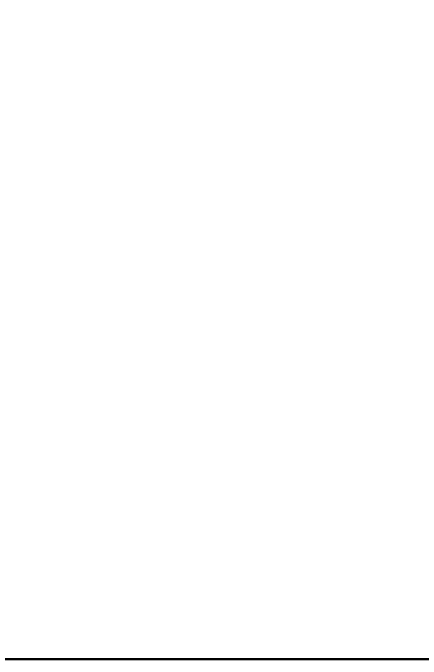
# Model space of a CAD drawing. Header units: metres. Extents: x 0 to 298, y 0 to 162.
# Drawn here: x 179.053383 to 179.055535, y 107.047203 to 107.050609 of the extents above; entities that cross this region are included whole.
import ezdxf

# ---------------------------------------------------------------- set-up
doc = ezdxf.new("R2010")
doc.units = ezdxf.units.M
doc.header["$MEASUREMENT"] = 0
doc.layers.add('BLK_1_FLR_0_BLT_UP_AREA', color=4, linetype='Continuous', lineweight=30)
doc.styles.add('working', font='timesbd.ttf', dxfattribs={"height": 0.25})
doc.dimstyles.new('new model', dxfattribs={"dimtxt": 0.25, "dimasz": 0.23, "dimexe": 0.1, "dimexo": 0.1, "dimgap": 0, "dimtad": 0, "dimtoh": 1, "dimzin": 1, "dimdsep": 46, "dimtxsty": 'working', "dimcen": 0.09, "dimse1": 1, "dimse2": 1, "dimclrd": 8, "dimclre": 8, "dimclrt": 3, "dimadec": 1, "dimazin": 0, "dimtfac": 1, "dimtofl": 0, "dimtmove": 0, "dimatfit": 3, "dimfxl": 0, "dimtolj": 1, "dimtzin": 0, "dimlwd": -1, "dimlwe": -1, "dimarcsym": 0})

# ---------------------------------------------------------------- blocks, each defined once
blk = doc.blocks.new('*D77')
at = {"color": 8}
for p, q in [((178.4003817, 108.0427364), (178.1703817, 108.0427364)), ((178.9803817, 108.0427364), (179.2103817, 108.0427364))]:
    blk.add_line(p, q, dxfattribs=at)
at = {"color": 8, "lineweight": 35}
for points in [[(178.4003817, 108.0810697), (178.4003817, 108.004403), (178.6303817, 108.0427364)], [(178.9803817, 108.0810697), (178.9803817, 108.004403), (178.7503817, 108.0427364)]]:
    blk.add_solid(points, dxfattribs=at)
at = {"layer": 'Defpoints', "color": 0, "lineweight": 35}
for p in [(178.7503817, 108.0427364), (178.6303817, 106.8172033), (178.7503817, 106.8172033)]:
    blk.add_point(p, dxfattribs=at)
at = {"color": 3, "insert": (178.6903817, 108.3977942), "char_height": 0.25, "attachment_point": 5, "style": 'working'}
blk.add_mtext('\\A1;0.12', dxfattribs=at)
blk = doc.blocks.new('*D78')
at = {"color": 8}
for p, q in [((178.9803817, 108.0427364), (179.345649, 108.0427364)), ((180.3203817, 108.0427364), (179.9551143, 108.0427364))]:
    blk.add_line(p, q, dxfattribs=at)
at = {"color": 8, "lineweight": 35}
for points in [[(178.9803817, 108.0810697), (178.9803817, 108.004403), (178.7503817, 108.0427364)], [(180.3203817, 108.0810697), (180.3203817, 108.004403), (180.5503817, 108.0427364)]]:
    blk.add_solid(points, dxfattribs=at)
at = {"layer": 'Defpoints', "color": 0, "lineweight": 35}
for p in [(180.5503817, 108.0427364), (178.7503817, 107.0472033), (180.5503817, 107.0472033)]:
    blk.add_point(p, dxfattribs=at)
at = {"color": 3, "insert": (179.6503817, 108.0427364), "char_height": 0.25, "attachment_point": 5, "style": 'working'}
blk.add_mtext('\\A1;1.80', dxfattribs=at)
blk = doc.blocks.new('*D256')
at = {"color": 8}
for p, q in [((173.3640817, 108.9731261), (198.7617042, 108.9731261)), ((224.9703817, 108.9731261), (199.5727591, 108.9731261))]:
    blk.add_line(p, q, dxfattribs=at)
at = {"color": 8, "lineweight": 35}
for points in [[(173.3640817, 109.0114594), (173.3640817, 108.9347927), (173.1340817, 108.9731261)], [(224.9703817, 109.0114594), (224.9703817, 108.9347927), (225.2003817, 108.9731261)]]:
    blk.add_solid(points, dxfattribs=at)
at = {"layer": 'Defpoints', "color": 0, "lineweight": 35}
for p in [(173.1340817, 108.9731261), (173.1340817, 107.0472033), (225.2003817, 107.0472033)]:
    blk.add_point(p, dxfattribs=at)
at = {"color": 3, "insert": (199.1672317, 108.9731261), "char_height": 0.25, "attachment_point": 5, "style": 'working'}
blk.add_mtext('\\A1;52.07', dxfattribs=at)

msp = doc.modelspace()

# ---------------------------------------------------------------- linework, layer by layer
msp.add_line((225.2003817, 107.0472033), (173.1340817, 107.0472033))
msp.add_lwpolyline([(173.1340817, 107.0472033), (225.2003817, 107.0472033), (225.2013028, 91.8975114), (216.3008296, 91.8975114), (216.3008296, 96.2272033), (210.3320261, 96.2272033), (210.3320261, 94.4272033), (202.3320261, 94.4272033), (202.3320261, 93.4272033), (195.848147, 93.4272033), (195.848147, 94.4272033), (187.8483033, 94.4272033), (187.8483033, 96.2272033), (183.3503817, 96.2272033), (183.3503817, 91.8972033), (184.3503817, 91.8972033), (184.3503817, 88.3122033), (173.1340817, 88.3122033)], close=True)
at = {"layer": 'BLK_1_FLR_0_BLT_UP_AREA', "color": 26}
msp.add_lwpolyline([(173.1340817, 88.3122033), (183.3503817, 88.3122033), (183.3503817, 96.2272033), (216.3009857, 96.2271214), (216.3009818, 91.8974704), (225.2011505, 91.8975524), (225.1999211, 107.0472033), (173.1340817, 107.0472033)], close=True, dxfattribs=at)

# ---------------------------------------------------------------- dimensions: what is measured, and where the dimension line sits
for base, p1, p2, override, picture, middle in [((173.1340817, 108.9731261), (225.2003817, 107.0472033), (173.1340817, 107.0472033), {"dimpost": '\\X'}, '*D256', (199.1672317, 108.9731261)), ((178.7503817, 108.0427364), (178.6303817, 106.8172033), (178.7503817, 106.8172033), {"dimpost": '\\X', "dimtmove": 2}, '*D77', (178.6903817, 108.3977942)), ((180.5503817, 108.0427364), (178.7503817, 107.0472033), (180.5503817, 107.0472033), {"dimpost": '\\X', "dimtmove": 2}, '*D78', (179.6503817, 108.0427364))]:
    dim = msp.add_linear_dim(base=base, p1=p1, p2=p2, dimstyle='new model', override=override)
    dim.commit()
    dim.dimension.update_dxf_attribs({"geometry": picture, "text_midpoint": middle})

doc.saveas('drawing.dxf')
